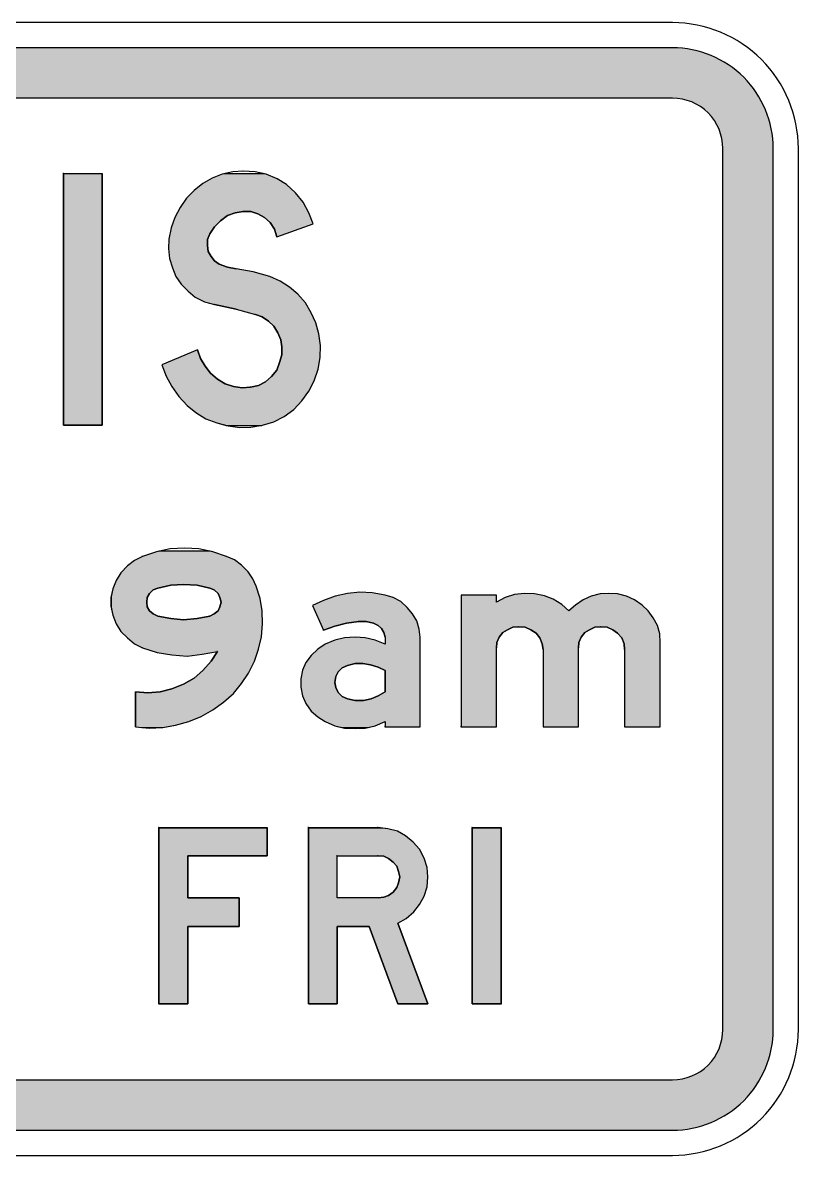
# Model space of a CAD drawing. Extents: x 142 to 292, y 156 to 255.
# Drawn here: x 230.3 to 292, y 165 to 255 of the extents above; entities that cross this region are included whole.
import ezdxf

# ---------------------------------------------------------------- set-up
doc = ezdxf.new("R2010")
doc.units = 0
doc.header["$MEASUREMENT"] = 0
doc.linetypes.add('CENTERX2', pattern=[101.6, 63.5, -12.7, 12.7, -12.7])
doc.layers.get('0').update_dxf_attribs({"linetype": 'CONTINUOUS'})
doc.layers.add('T25', color=1, linetype='CONTINUOUS')

msp = doc.modelspace()

# ---------------------------------------------------------------- hatches: boundary and pattern name
at = {"layer": 'T25', "linetype": 'CENTERX2'}
h = msp.add_hatch(color=256, dxfattribs=at)
edge = h.paths.add_edge_path()
edge.add_line((151.958, 167.018), (281.958, 167.018))
edge.add_arc((281.958, 175.018), 8, 270, 360)
edge.add_line((289.958, 175.018), (289.958, 245.018))
edge.add_arc((281.958, 245.018), 8, 0, 90)
edge.add_line((281.958, 253.018), (151.958, 253.018))
edge.add_arc((151.958, 245.018), 8, 90, 180)
edge.add_line((143.958, 245.018), (143.958, 175.018))
edge.add_arc((151.958, 175.018), 8, 180, 270)
edge = h.paths.add_edge_path(flags=16)
edge.add_line((151.958, 171.018), (281.958, 171.018))
edge.add_arc((281.958, 175.018), 4, 270, 360)
edge.add_line((285.958, 175.018), (285.958, 245.018))
edge.add_arc((281.958, 245.018), 4, 0, 90)
edge.add_line((281.958, 249.018), (151.958, 249.018))
edge.add_arc((151.958, 245.018), 4, 90, 180)
edge.add_line((147.958, 245.018), (147.958, 175.018))
edge.add_arc((151.958, 175.018), 4, 180, 270)
h = msp.add_hatch(color=256, dxfattribs=at)
h.paths.add_polyline_path([(186.341, 239.825), (190.715, 239.825), (190.715, 243.018), (178.895, 243.018), (178.895, 239.825), (183.316, 239.825), (183.316, 223.027), (186.341, 223.027)])
h.paths.add_polyline_path([(205.007, 243.018), (201.97, 243.018), (195.508, 223.027), (198.719, 223.027), (200.534, 228.611), (206.444, 228.611), (208.259, 223.027), (211.469, 223.027)])
h.paths.add_polyline_path([(201.604, 231.822), (203.466, 237.824), (205.373, 231.822), (205.327, 231.822)], flags=16)
h.paths.add_polyline_path([(223.848, 233.45), (228.446, 243.018), (225.189, 243.018), (222.359, 236.847), (219.482, 243.018), (216.271, 243.018), (220.823, 233.45), (215.89, 223.027), (219.101, 223.027), (222.359, 230.053), (225.569, 223.027), (228.827, 223.027)])
h.paths.add_polyline_path([(236.645, 243.018), (233.573, 243.018), (233.573, 223.027), (236.645, 223.027)])
h.paths.add_polyline_path([(251.536, 234.009), (250.791, 234.474), (249.953, 234.846), (248.65, 235.219), (247.301, 235.451), (246.603, 235.591), (245.951, 235.823), (245.579, 236.103), (245.3, 236.428), (245.067, 236.847), (245.021, 237.313), (245.021, 237.778), (245.207, 238.243), (245.579, 238.802), (246.045, 239.267), (246.603, 239.686), (247.208, 239.918), (247.859, 240.012), (248.464, 240.012), (249.023, 239.825), (249.535, 239.546), (250, 239.127), (250.326, 238.616), (250.512, 238.011), (253.397, 239.034), (253.071, 239.918), (252.606, 240.756), (252.001, 241.501), (251.303, 242.152), (250.558, 242.617), (249.674, 242.99), (249.542, 243.018), (246.31, 243.018), (246.184, 242.99), (245.393, 242.664), (244.648, 242.245), (243.95, 241.687), (243.346, 241.082), (242.834, 240.337), (242.415, 239.546), (242.136, 238.709), (241.949, 237.824), (241.903, 237.08), (241.996, 236.289), (242.229, 235.544), (242.508, 234.846), (242.927, 234.241), (243.485, 233.683), (244.044, 233.218), (244.788, 232.845), (245.579, 232.613), (247.301, 232.24), (248.837, 231.822), (249.348, 231.635), (249.86, 231.31), (250.279, 230.891), (250.605, 230.379), (250.838, 229.821), (250.931, 229.262), (250.931, 228.611), (250.744, 228.006), (250.512, 227.401), (250.093, 226.889), (249.628, 226.47), (249.069, 226.191), (248.418, 226.051), (247.766, 226.005), (247.068, 226.098), (246.417, 226.33), (245.812, 226.703), (245.253, 227.168), (244.835, 227.726), (244.462, 228.331), (244.23, 229.029), (241.391, 227.82), (241.717, 226.935), (242.182, 226.098), (242.741, 225.307), (243.392, 224.609), (244.09, 224.05), (244.881, 223.538), (245.765, 223.213), (246.506, 223.018), (249.336, 223.018), (249.395, 223.027), (250.279, 223.306), (251.117, 223.725), (251.861, 224.283), (252.513, 224.981), (253.071, 225.726), (253.49, 226.563), (253.816, 227.494), (253.955, 228.425), (254.002, 229.355), (253.862, 230.286), (253.63, 231.17), (253.257, 231.961), (252.792, 232.752), (252.187, 233.45)])
h = msp.add_hatch(color=256, dxfattribs=at)
h.paths.add_polyline_path([(160.468, 205.111), (161.119, 206.507), (161.957, 207.856), (162.934, 209.066), (164.004, 210.23), (164.004, 213.018), (152.045, 213.018), (152.045, 210.23), (160.189, 210.23), (159.304, 209.02), (158.467, 207.717), (157.815, 206.367), (157.21, 204.971), (156.792, 203.529), (156.466, 202.04), (156.326, 200.55), (156.28, 199.061), (159.211, 199.061), (159.258, 200.597), (159.491, 202.133), (159.909, 203.622)])
h.paths.add_polyline_path([(176.243, 206.181), (176.196, 206.833), (176.01, 207.484), (175.685, 208.042), (175.266, 208.554), (174.754, 209.02), (174.149, 209.345), (173.497, 209.532), (172.52, 209.718), (171.543, 209.764), (170.566, 209.671), (169.589, 209.438), (168.658, 209.113), (167.774, 208.694), (168.658, 206.739), (169.589, 207.065), (170.473, 207.298), (171.45, 207.438), (172.055, 207.438), (172.613, 207.298), (172.939, 207.112), (173.218, 206.879), (173.404, 206.553), (173.497, 206.181), (173.497, 205.623), (172.753, 205.948), (171.962, 206.135), (171.171, 206.181), (170.333, 206.135), (169.542, 205.948), (168.797, 205.623), (168.239, 205.25), (167.727, 204.739), (167.308, 204.18), (167.076, 203.575), (166.936, 202.877), (166.936, 202.226), (167.076, 201.528), (167.308, 200.923), (167.727, 200.318), (168.239, 199.852), (168.797, 199.48), (169.542, 199.154), (170.123, 199.018), (172.172, 199.018), (172.753, 199.154), (173.497, 199.48), (173.497, 199.061), (176.243, 199.061)])
h.paths.add_polyline_path([(173.497, 203.529), (173.497, 201.853), (172.986, 201.528), (172.427, 201.295), (171.776, 201.155), (171.171, 201.155), (170.566, 201.295), (170.147, 201.481), (169.821, 201.807), (169.635, 202.179), (169.542, 202.598), (169.635, 203.063), (169.821, 203.436), (170.147, 203.761), (170.566, 203.947), (171.171, 204.087), (171.776, 204.087), (172.381, 203.994), (172.939, 203.808)], flags=16)
h.paths.add_polyline_path([(182.479, 206.181), (182.758, 206.553), (183.13, 206.786), (183.549, 206.972), (183.968, 207.019), (184.48, 206.972), (184.945, 206.786), (185.317, 206.507), (185.643, 206.135), (185.829, 205.669), (185.876, 205.204), (185.876, 199.061), (188.668, 199.061), (188.668, 205.343), (188.714, 205.762), (188.9, 206.181), (189.18, 206.553), (189.552, 206.786), (189.971, 206.972), (190.389, 207.019), (190.901, 206.972), (191.367, 206.786), (191.739, 206.507), (192.065, 206.135), (192.251, 205.669), (192.297, 205.204), (192.297, 199.061), (195.089, 199.061), (195.089, 205.762), (194.996, 206.46), (194.857, 207.112), (194.531, 207.717), (194.159, 208.275), (193.647, 208.74), (193.042, 209.159), (192.437, 209.438), (191.739, 209.625), (191.041, 209.671), (190.343, 209.625), (189.645, 209.438), (188.993, 209.159), (188.435, 208.74), (187.923, 208.275), (187.365, 208.787), (186.713, 209.206), (185.969, 209.485), (185.224, 209.625), (184.433, 209.671), (183.688, 209.578), (182.944, 209.345), (182.246, 208.973), (182.246, 209.532), (179.454, 209.532), (179.454, 199.061), (182.246, 199.061), (182.246, 205.343), (182.292, 205.762)])
h.paths.add_polyline_path([(223.358, 207.914), (209.958, 207.914), (209.958, 204.122), (223.358, 204.122)])
h.paths.add_polyline_path([(249.395, 207.251), (249.348, 208.275), (249.209, 209.252), (248.883, 210.23), (248.604, 210.835), (248.232, 211.393), (247.72, 211.905), (247.161, 212.324), (246.51, 212.603), (245.44, 212.975), (245.235, 213.018), (241.168, 213.018), (240.972, 212.975), (239.855, 212.603), (239.204, 212.277), (238.646, 211.858), (238.134, 211.3), (237.761, 210.695), (237.482, 210.043), (237.358, 209.42), (237.358, 208.573), (237.482, 207.949), (237.761, 207.251), (238.134, 206.646), (238.646, 206.135), (239.204, 205.669), (239.855, 205.343), (241.019, 204.971), (242.182, 204.785), (243.392, 204.692), (244.602, 204.832), (245.812, 205.064), (245.3, 204.273), (244.648, 203.529), (243.95, 202.924), (243.113, 202.458), (242.182, 202.086), (241.251, 201.853), (240.274, 201.76), (239.297, 201.853), (239.297, 199.061), (239.799, 199.018), (241.454, 199.018), (242.461, 199.201), (243.532, 199.48), (244.509, 199.899), (245.44, 200.411), (246.277, 201.016), (247.068, 201.714), (247.72, 202.505), (248.278, 203.342), (248.744, 204.273), (249.069, 205.25), (249.302, 206.228)])
h.paths.add_polyline_path([(245.533, 208.042), (245.207, 207.856), (244.183, 207.67), (243.113, 207.577), (242.089, 207.67), (241.065, 207.856), (240.693, 208.042), (240.414, 208.275), (240.228, 208.601), (240.181, 208.973), (240.228, 209.345), (240.414, 209.671), (240.693, 209.95), (241.065, 210.09), (242.089, 210.323), (243.113, 210.369), (244.183, 210.323), (245.207, 210.09), (245.533, 209.95), (245.858, 209.671), (245.998, 209.345), (246.091, 208.973), (245.998, 208.601), (245.858, 208.275)], flags=16)
h.paths.add_polyline_path([(261.913, 206.181), (261.82, 206.833), (261.634, 207.484), (261.308, 208.042), (260.889, 208.554), (260.377, 209.02), (259.772, 209.345), (259.121, 209.532), (258.097, 209.718), (257.12, 209.764), (256.142, 209.671), (255.165, 209.438), (254.235, 209.113), (253.35, 208.694), (254.235, 206.739), (255.119, 207.065), (256.049, 207.298), (257.027, 207.438), (257.632, 207.438), (258.19, 207.298), (258.562, 207.112), (258.841, 206.879), (259.028, 206.553), (259.121, 206.181), (259.121, 205.623), (258.33, 205.948), (257.538, 206.135), (256.747, 206.181), (255.91, 206.135), (255.119, 205.948), (254.374, 205.623), (253.769, 205.25), (253.257, 204.739), (252.839, 204.18), (252.559, 203.575), (252.42, 202.877), (252.42, 202.226), (252.559, 201.528), (252.839, 200.923), (253.257, 200.318), (253.769, 199.852), (254.374, 199.48), (255.119, 199.154), (255.7, 199.018), (257.749, 199.018), (258.33, 199.154), (259.121, 199.48), (259.121, 199.061), (261.913, 199.061)])
h.paths.add_polyline_path([(259.121, 203.529), (259.121, 201.853), (258.562, 201.528), (258.004, 201.295), (257.399, 201.155), (256.747, 201.155), (256.142, 201.295), (255.724, 201.481), (255.398, 201.807), (255.212, 202.179), (255.119, 202.598), (255.212, 203.063), (255.398, 203.436), (255.724, 203.761), (256.142, 203.947), (256.747, 204.087), (257.352, 204.087), (257.957, 203.994), (258.562, 203.808)], flags=16)
h.paths.add_polyline_path([(269.731, 207.019), (270.242, 206.972), (270.708, 206.786), (271.127, 206.507), (271.406, 206.135), (271.592, 205.669), (271.685, 205.204), (271.685, 199.061), (274.477, 199.061), (274.477, 205.343), (274.524, 205.762), (274.71, 206.181), (274.989, 206.553), (275.361, 206.786), (275.78, 206.972), (276.245, 207.019), (276.757, 206.972), (277.223, 206.786), (277.595, 206.507), (277.921, 206.135), (278.107, 205.669), (278.153, 205.204), (278.153, 199.061), (280.992, 199.061), (280.992, 205.762), (280.945, 206.46), (280.759, 207.112), (280.433, 207.717), (280.015, 208.275), (279.549, 208.74), (278.944, 209.159), (278.293, 209.438), (277.595, 209.625), (276.897, 209.671), (276.199, 209.625), (275.501, 209.438), (274.849, 209.159), (274.244, 208.74), (273.732, 208.275), (273.174, 208.787), (272.476, 209.206), (271.778, 209.485), (270.987, 209.625), (270.196, 209.671), (269.405, 209.578), (268.66, 209.345), (267.962, 208.973), (267.962, 209.532), (265.17, 209.532), (265.17, 199.061), (267.962, 199.061), (267.962, 205.343), (268.009, 205.762), (268.195, 206.181), (268.474, 206.553), (268.846, 206.786), (269.265, 206.972)])
h = msp.add_hatch(color=256, dxfattribs=at)
h.paths.add_polyline_path([(168.069, 191.018), (165.633, 191.018), (165.633, 177.051), (167.913, 177.051), (167.913, 185.194), (171.171, 177.051), (174.428, 185.194), (174.428, 177.051), (176.708, 177.051), (176.708, 191.018), (174.273, 191.018), (171.171, 183.193)])
h.paths.add_polyline_path([(190.11, 186.264), (189.831, 187.707), (189.552, 188.405), (189.18, 189.103), (188.714, 189.708), (188.156, 190.22), (187.504, 190.639), (186.806, 190.964), (186.593, 191.018), (183.948, 191.018), (183.735, 190.964), (183.037, 190.639), (182.385, 190.22), (181.781, 189.708), (181.315, 189.103), (180.943, 188.405), (180.71, 187.707), (180.431, 186.264), (180.245, 184.775), (180.245, 183.333), (180.431, 181.844), (180.71, 180.401), (180.943, 179.703), (181.315, 179.005), (181.781, 178.4), (182.385, 177.888), (183.037, 177.469), (183.735, 177.144), (184.239, 177.018), (186.302, 177.018), (186.806, 177.144), (187.504, 177.469), (188.156, 177.888), (188.714, 178.4), (189.18, 179.005), (189.552, 179.703), (189.831, 180.401), (190.11, 181.844), (190.25, 183.333), (190.25, 184.775)])
h.paths.add_polyline_path([(182.711, 185.985), (182.99, 187.288), (183.177, 187.753), (183.456, 188.126), (183.828, 188.498), (184.293, 188.731), (184.759, 188.917), (185.271, 188.963), (185.783, 188.917), (186.248, 188.731), (186.667, 188.498), (187.039, 188.126), (187.365, 187.753), (187.551, 187.288), (187.83, 185.985), (187.97, 184.682), (187.97, 183.379), (187.83, 182.123), (187.551, 180.82), (187.365, 180.355), (187.039, 179.982), (186.667, 179.61), (186.248, 179.377), (185.783, 179.191), (185.271, 179.145), (184.759, 179.191), (184.293, 179.377), (183.828, 179.61), (183.456, 179.982), (183.177, 180.355), (182.99, 180.82), (182.711, 182.123), (182.525, 183.379), (182.525, 184.682)], flags=16)
h.paths.add_polyline_path([(203.158, 191.018), (200.906, 191.018), (200.906, 181.657), (196.087, 191.018), (193.647, 191.018), (193.647, 177.051), (195.927, 177.051), (195.927, 186.451), (200.767, 177.051), (203.158, 177.051)])
h.paths.add_polyline_path([(228.158, 185.914), (216.158, 185.914), (216.158, 182.122), (228.158, 182.122)])
h.paths.add_polyline_path([(247.534, 185.473), (243.439, 185.473), (243.439, 188.824), (249.767, 188.824), (249.767, 191.018), (241.158, 191.018), (241.158, 177.051), (243.439, 177.051), (243.439, 183.193), (247.534, 183.193)])
h.paths.add_polyline_path([(261.401, 184.356), (261.866, 184.961), (262.238, 185.613), (262.471, 186.357), (262.518, 187.149), (262.471, 187.893), (262.238, 188.638), (261.866, 189.336), (261.354, 189.894), (260.749, 190.406), (260.098, 190.778), (259.353, 190.964), (258.9, 191.018), (253.025, 191.018), (253.025, 177.051), (255.305, 177.051), (255.305, 183.193), (257.864, 183.193), (260.144, 177.051), (262.518, 177.051), (260.144, 183.472), (260.796, 183.845)])
h.paths.add_polyline_path([(255.305, 185.473), (255.305, 188.824), (258.562, 188.824), (259.028, 188.777), (259.4, 188.591), (259.772, 188.312), (260.051, 187.986), (260.191, 187.567), (260.284, 187.149), (260.191, 186.683), (260.051, 186.311), (259.772, 185.939), (259.4, 185.659), (259.028, 185.52), (258.562, 185.473)], flags=16)
h.paths.add_polyline_path([(268.334, 191.018), (266.054, 191.018), (266.054, 177.051), (268.334, 177.051)])

# ---------------------------------------------------------------- linework, layer by layer
at = {"color": 1}
for p, q in [((233.573, 243.036), (233.527, 243.036)), ((233.573, 243.036), (236.645, 243.036)), ((233.573, 223.027), (233.573, 243.036)), ((236.645, 243.036), (236.645, 223.027)), ((247.022, 243.176), (246.184, 242.99)), ((247.859, 243.222), (247.022, 243.176)), ((247.859, 243.222), (247.813, 243.222)), ((248.79, 243.176), (247.859, 243.222)), ((249.674, 242.99), (248.79, 243.176)), ((244.648, 242.245), (243.95, 241.687)), ((245.393, 242.664), (244.648, 242.245)), ((246.184, 242.99), (245.393, 242.664)), ((250.558, 242.617), (249.674, 242.99)), ((251.303, 242.152), (250.558, 242.617)), ((252.001, 241.501), (251.303, 242.152)), ((243.95, 241.687), (243.346, 241.082)), ((252.606, 240.756), (252.001, 241.501)), ((242.834, 240.337), (242.415, 239.546)), ((243.346, 241.082), (242.834, 240.337)), ((253.071, 239.918), (252.606, 240.756)), ((242.415, 239.546), (242.136, 238.709)), ((246.603, 239.686), (246.045, 239.267)), ((247.208, 239.918), (246.603, 239.686)), ((247.859, 240.012), (247.208, 239.918)), ((247.859, 240.012), (247.813, 240.012)), ((248.464, 240.012), (247.859, 240.012)), ((249.023, 239.825), (248.464, 240.012)), ((249.535, 239.546), (249.023, 239.825)), ((250, 239.127), (249.535, 239.546)), ((253.397, 239.034), (253.071, 239.918)), ((242.136, 238.709), (241.949, 237.824)), ((245.579, 238.802), (245.207, 238.243)), ((246.045, 239.267), (245.579, 238.802)), ((250.326, 238.616), (250, 239.127)), ((250.512, 238.011), (250.326, 238.616)), ((250.512, 238.011), (253.397, 239.034)), ((241.949, 237.824), (241.903, 237.08)), ((245.207, 238.243), (245.021, 237.778)), ((245.021, 237.778), (245.021, 237.313)), ((245.207, 238.243), (245.16, 238.243)), ((241.903, 237.08), (241.996, 236.289)), ((245.021, 237.313), (245.067, 236.847)), ((245.067, 236.847), (245.3, 236.428)), ((241.996, 236.289), (242.229, 235.544)), ((245.3, 236.428), (245.579, 236.103)), ((245.579, 236.103), (245.951, 235.823)), ((245.951, 235.823), (245.905, 235.823)), ((245.951, 235.823), (246.603, 235.591)), ((242.229, 235.544), (242.508, 234.846)), ((246.603, 235.591), (247.301, 235.451)), ((247.301, 235.451), (247.254, 235.451)), ((247.301, 235.451), (247.254, 235.451)), ((248.65, 235.219), (247.301, 235.451)), ((249.953, 234.846), (248.65, 235.219)), ((242.508, 234.846), (242.927, 234.241)), ((242.927, 234.241), (243.485, 233.683)), ((250.791, 234.474), (249.953, 234.846)), ((251.536, 234.009), (250.791, 234.474)), ((252.187, 233.45), (251.536, 234.009)), ((243.485, 233.683), (244.044, 233.218)), ((244.044, 233.218), (244.788, 232.845)), ((252.792, 232.752), (252.187, 233.45)), ((244.788, 232.845), (245.579, 232.613)), ((245.579, 232.613), (245.533, 232.613)), ((245.579, 232.613), (245.533, 232.613)), ((247.301, 232.24), (245.579, 232.613)), ((247.301, 232.24), (248.837, 231.822)), ((253.257, 231.961), (252.792, 232.752)), ((248.837, 231.822), (248.79, 231.822)), ((248.837, 231.822), (248.79, 231.822)), ((249.348, 231.635), (248.837, 231.822)), ((249.86, 231.31), (249.348, 231.635)), ((250.279, 230.891), (249.86, 231.31)), ((253.63, 231.17), (253.257, 231.961)), ((250.605, 230.379), (250.279, 230.891)), ((253.862, 230.286), (253.63, 231.17)), ((250.838, 229.821), (250.605, 230.379)), ((250.931, 229.262), (250.838, 229.821)), ((254.002, 229.355), (253.862, 230.286)), ((244.23, 229.029), (241.391, 227.82)), ((244.23, 229.029), (244.462, 228.331)), ((250.744, 228.006), (250.931, 228.611)), ((250.931, 228.611), (250.884, 228.611)), ((250.931, 228.611), (250.931, 229.262)), ((253.955, 228.425), (254.002, 229.355)), ((241.391, 227.82), (241.717, 226.935)), ((244.462, 228.331), (244.835, 227.726)), ((244.835, 227.726), (245.253, 227.168)), ((250.512, 227.401), (250.744, 228.006)), ((253.816, 227.494), (253.955, 228.425)), ((241.717, 226.935), (242.182, 226.098)), ((245.253, 227.168), (245.812, 226.703)), ((249.628, 226.47), (250.093, 226.889)), ((250.093, 226.889), (250.512, 227.401)), ((253.49, 226.563), (253.816, 227.494)), ((242.182, 226.098), (242.741, 225.307)), ((245.812, 226.703), (246.417, 226.33)), ((246.417, 226.33), (247.068, 226.098)), ((247.068, 226.098), (247.766, 226.005)), ((247.766, 226.005), (248.418, 226.051)), ((248.418, 226.051), (248.371, 226.051)), ((248.418, 226.051), (249.069, 226.191)), ((249.069, 226.191), (249.628, 226.47)), ((253.071, 225.726), (253.49, 226.563)), ((242.741, 225.307), (243.392, 224.609)), ((252.513, 224.981), (253.071, 225.726)), ((243.392, 224.609), (244.09, 224.05)), ((251.117, 223.725), (251.861, 224.283)), ((251.861, 224.283), (252.513, 224.981)), ((244.09, 224.05), (244.881, 223.538)), ((244.881, 223.538), (245.765, 223.213)), ((245.765, 223.213), (246.649, 222.98)), ((249.395, 223.027), (250.279, 223.306)), ((250.279, 223.306), (251.117, 223.725)), ((236.645, 223.027), (233.573, 223.027)), ((246.649, 222.98), (247.58, 222.84)), ((247.58, 222.84), (248.464, 222.887)), ((248.464, 222.887), (249.395, 223.027)), ((239.855, 212.603), (239.204, 212.277)), ((239.855, 212.603), (239.809, 212.603)), ((240.972, 212.975), (239.855, 212.603)), ((242.043, 213.208), (240.972, 212.975)), ((243.206, 213.254), (242.043, 213.208)), ((244.323, 213.208), (243.206, 213.254)), ((245.44, 212.975), (244.323, 213.208)), ((246.51, 212.603), (245.44, 212.975)), ((246.51, 212.603), (246.463, 212.603)), ((247.161, 212.324), (246.51, 212.603)), ((238.646, 211.858), (238.134, 211.3)), ((239.204, 212.277), (238.646, 211.858)), ((247.72, 211.905), (247.161, 212.324)), ((248.232, 211.393), (247.72, 211.905)), ((237.761, 210.695), (237.482, 210.043)), ((238.134, 211.3), (237.761, 210.695)), ((248.604, 210.835), (248.232, 211.393)), ((248.883, 210.23), (248.604, 210.835)), ((237.482, 210.043), (237.343, 209.345)), ((240.693, 209.95), (240.414, 209.671)), ((241.065, 210.09), (240.693, 209.95)), ((242.089, 210.323), (241.065, 210.09)), ((243.113, 210.369), (242.089, 210.323)), ((244.183, 210.323), (243.113, 210.369)), ((245.207, 210.09), (244.183, 210.323)), ((245.533, 209.95), (245.207, 210.09)), ((245.858, 209.671), (245.533, 209.95)), ((248.883, 210.23), (248.837, 210.23)), ((249.209, 209.252), (248.883, 210.23)), ((257.12, 209.764), (256.142, 209.671)), ((258.097, 209.718), (257.12, 209.764)), ((259.121, 209.532), (258.097, 209.718)), ((237.343, 209.345), (237.343, 208.647)), ((240.228, 209.345), (240.181, 208.973)), ((240.181, 208.973), (240.228, 208.601)), ((240.414, 209.671), (240.228, 209.345)), ((245.998, 209.345), (245.858, 209.671)), ((246.091, 208.973), (245.998, 209.345)), ((245.998, 208.601), (246.091, 208.973)), ((249.348, 208.275), (249.209, 209.252)), ((254.235, 209.113), (253.35, 208.694)), ((255.165, 209.438), (254.235, 209.113)), ((256.142, 209.671), (255.165, 209.438)), ((259.772, 209.345), (259.121, 209.532)), ((260.377, 209.02), (259.772, 209.345)), ((260.889, 208.554), (260.377, 209.02)), ((267.962, 209.532), (265.17, 209.532)), ((265.17, 209.532), (265.17, 199.061)), ((267.962, 208.973), (267.962, 209.532)), ((268.66, 209.345), (267.962, 208.973)), ((269.405, 209.578), (268.66, 209.345)), ((270.196, 209.671), (269.405, 209.578)), ((270.987, 209.625), (270.196, 209.671)), ((271.778, 209.485), (270.987, 209.625)), ((272.476, 209.206), (271.778, 209.485)), ((273.174, 208.787), (272.476, 209.206)), ((274.849, 209.159), (274.244, 208.74)), ((275.501, 209.438), (274.849, 209.159)), ((276.199, 209.625), (275.501, 209.438)), ((276.897, 209.671), (276.199, 209.625)), ((277.595, 209.625), (276.897, 209.671)), ((278.293, 209.438), (277.595, 209.625)), ((278.944, 209.159), (278.293, 209.438)), ((279.549, 208.74), (278.944, 209.159)), ((237.343, 208.647), (237.482, 207.949)), ((237.482, 207.949), (237.761, 207.251)), ((240.228, 208.601), (240.414, 208.275)), ((240.414, 208.275), (240.693, 208.042)), ((240.693, 208.042), (241.065, 207.856)), ((245.207, 207.856), (245.533, 208.042)), ((245.533, 208.042), (245.858, 208.275)), ((245.858, 208.275), (245.998, 208.601)), ((249.395, 207.251), (249.348, 208.275)), ((253.35, 208.694), (254.235, 206.739)), ((261.308, 208.042), (260.889, 208.554)), ((261.634, 207.484), (261.308, 208.042)), ((273.732, 208.275), (273.174, 208.787)), ((274.244, 208.74), (273.732, 208.275)), ((280.015, 208.275), (279.549, 208.74)), ((280.433, 207.717), (280.015, 208.275)), ((237.761, 207.251), (238.134, 206.646)), ((241.065, 207.856), (242.089, 207.67)), ((242.089, 207.67), (243.113, 207.577)), ((243.113, 207.577), (244.183, 207.67)), ((244.183, 207.67), (245.207, 207.856)), ((245.207, 207.856), (245.16, 207.856)), ((249.302, 206.228), (249.395, 207.251)), ((255.119, 207.065), (254.235, 206.739)), ((256.049, 207.298), (255.119, 207.065)), ((257.027, 207.438), (256.049, 207.298)), ((257.027, 207.438), (256.98, 207.438)), ((257.632, 207.438), (257.027, 207.438)), ((258.19, 207.298), (257.632, 207.438)), ((258.19, 207.298), (258.143, 207.298)), ((258.562, 207.112), (258.19, 207.298)), ((258.841, 206.879), (258.562, 207.112)), ((261.82, 206.833), (261.634, 207.484)), ((269.731, 207.019), (269.265, 206.972)), ((269.731, 207.019), (269.684, 207.019)), ((270.242, 206.972), (269.731, 207.019)), ((276.245, 207.019), (275.78, 206.972)), ((276.245, 207.019), (276.199, 207.019)), ((276.757, 206.972), (276.245, 207.019)), ((280.759, 207.112), (280.433, 207.717)), ((280.945, 206.46), (280.759, 207.112)), ((238.134, 206.646), (238.646, 206.135)), ((238.646, 206.135), (239.204, 205.669)), ((249.069, 205.25), (249.302, 206.228)), ((254.235, 206.739), (254.188, 206.739)), ((254.235, 206.739), (254.188, 206.739)), ((255.91, 206.135), (255.119, 205.948)), ((256.747, 206.181), (255.91, 206.135)), ((257.538, 206.135), (256.747, 206.181)), ((258.33, 205.948), (257.538, 206.135)), ((259.028, 206.553), (258.841, 206.879)), ((259.121, 206.181), (259.028, 206.553)), ((259.121, 206.181), (259.121, 205.623)), ((261.913, 206.181), (261.82, 206.833)), ((261.913, 199.061), (261.913, 206.181)), ((268.195, 206.181), (268.009, 205.762)), ((268.474, 206.553), (268.195, 206.181)), ((268.846, 206.786), (268.474, 206.553)), ((269.265, 206.972), (268.846, 206.786)), ((270.708, 206.786), (270.242, 206.972)), ((271.127, 206.507), (270.708, 206.786)), ((271.406, 206.135), (271.127, 206.507)), ((271.592, 205.669), (271.406, 206.135)), ((274.71, 206.181), (274.524, 205.762)), ((274.989, 206.553), (274.71, 206.181)), ((275.361, 206.786), (274.989, 206.553)), ((275.78, 206.972), (275.361, 206.786)), ((277.223, 206.786), (276.757, 206.972)), ((277.595, 206.507), (277.223, 206.786)), ((277.921, 206.135), (277.595, 206.507)), ((278.107, 205.669), (277.921, 206.135)), ((280.992, 205.762), (280.945, 206.46)), ((239.204, 205.669), (239.855, 205.343)), ((239.855, 205.343), (239.809, 205.343)), ((239.855, 205.343), (241.019, 204.971)), ((248.744, 204.273), (249.069, 205.25)), ((253.769, 205.25), (253.257, 204.739)), ((254.374, 205.623), (253.769, 205.25)), ((255.119, 205.948), (254.374, 205.623)), ((259.121, 205.623), (258.33, 205.948)), ((267.962, 205.343), (267.916, 205.343)), ((267.962, 205.343), (267.916, 205.343)), ((268.009, 205.762), (267.962, 205.343)), ((267.962, 199.061), (267.962, 205.343)), ((271.685, 205.204), (271.592, 205.669)), ((271.685, 205.204), (271.685, 199.061)), ((274.477, 205.343), (274.43, 205.343)), ((274.477, 205.343), (274.43, 205.343)), ((274.524, 205.762), (274.477, 205.343)), ((274.477, 199.061), (274.477, 205.343)), ((278.153, 205.204), (278.107, 205.669)), ((278.153, 205.204), (278.153, 199.061)), ((280.992, 199.061), (280.992, 205.762)), ((241.019, 204.971), (242.182, 204.785)), ((242.182, 204.785), (243.392, 204.692)), ((243.392, 204.692), (244.602, 204.832)), ((244.602, 204.832), (245.812, 205.064)), ((245.3, 204.273), (245.812, 205.064)), ((245.812, 205.064), (245.765, 205.064)), ((245.812, 205.064), (245.765, 205.064)), ((253.257, 204.739), (252.839, 204.18)), ((243.95, 202.924), (244.648, 203.529)), ((244.648, 203.529), (245.3, 204.273)), ((248.278, 203.342), (248.744, 204.273)), ((252.559, 203.575), (252.42, 202.877)), ((252.839, 204.18), (252.559, 203.575)), ((255.398, 203.436), (255.212, 203.063)), ((255.724, 203.761), (255.398, 203.436)), ((256.142, 203.947), (255.724, 203.761)), ((256.747, 204.087), (256.142, 203.947)), ((257.352, 204.087), (256.747, 204.087)), ((257.957, 203.994), (257.352, 204.087)), ((258.562, 203.808), (257.957, 203.994)), ((259.121, 203.529), (258.562, 203.808)), ((259.121, 201.853), (259.121, 203.529)), ((243.113, 202.458), (243.95, 202.924)), ((247.068, 201.714), (247.72, 202.505)), ((247.72, 202.505), (248.278, 203.342)), ((252.42, 202.877), (252.42, 202.226)), ((255.212, 203.063), (255.119, 202.598)), ((255.119, 202.598), (255.212, 202.179)), ((239.297, 199.061), (239.297, 201.853)), ((239.297, 201.853), (240.274, 201.76)), ((240.274, 201.76), (241.251, 201.853)), ((241.251, 201.853), (242.182, 202.086)), ((242.182, 202.086), (243.113, 202.458)), ((246.277, 201.016), (247.068, 201.714)), ((252.42, 202.226), (252.559, 201.528)), ((255.212, 202.179), (255.398, 201.807)), ((255.398, 201.807), (255.724, 201.481)), ((258.562, 201.528), (259.121, 201.853)), ((259.121, 201.853), (259.074, 201.853)), ((245.44, 200.411), (246.277, 201.016)), ((252.559, 201.528), (252.839, 200.923)), ((252.839, 200.923), (253.257, 200.318)), ((255.724, 201.481), (256.142, 201.295)), ((256.142, 201.295), (256.747, 201.155)), ((256.747, 201.155), (257.399, 201.155)), ((257.399, 201.155), (258.004, 201.295)), ((258.004, 201.295), (258.562, 201.528)), ((243.532, 199.48), (244.509, 199.899)), ((244.509, 199.899), (245.44, 200.411)), ((253.257, 200.318), (253.769, 199.852)), ((253.769, 199.852), (254.374, 199.48)), ((239.297, 199.061), (240.367, 198.968)), ((240.367, 198.968), (241.438, 199.015)), ((241.438, 199.015), (242.461, 199.201)), ((242.461, 199.201), (243.532, 199.48)), ((254.374, 199.48), (255.119, 199.154)), ((255.119, 199.154), (255.91, 198.968)), ((255.91, 198.968), (256.747, 198.922)), ((256.747, 198.922), (257.538, 198.968)), ((257.538, 198.968), (258.33, 199.154)), ((258.33, 199.154), (259.121, 199.48)), ((259.121, 199.061), (259.074, 199.061)), ((259.121, 199.48), (259.121, 199.061)), ((259.121, 199.061), (261.913, 199.061)), ((265.17, 199.061), (265.124, 199.061)), ((265.17, 199.061), (267.962, 199.061)), ((271.685, 199.061), (274.477, 199.061)), ((278.153, 199.061), (280.992, 199.061)), ((241.158, 191.057), (241.112, 191.057)), ((241.158, 191.057), (249.767, 191.057)), ((241.158, 177.051), (241.158, 191.057)), ((249.767, 191.057), (249.767, 188.824)), ((253.025, 191.057), (252.978, 191.057)), ((253.025, 191.057), (258.562, 191.057)), ((253.025, 177.051), (253.025, 191.057)), ((258.562, 191.057), (258.516, 191.057)), ((258.562, 191.057), (258.516, 191.057)), ((259.353, 190.964), (258.562, 191.057)), ((260.098, 190.778), (259.353, 190.964)), ((266.054, 191.057), (266.008, 191.057)), ((266.054, 191.057), (268.334, 191.057)), ((266.054, 177.051), (266.054, 191.057)), ((268.334, 191.057), (268.334, 177.051)), ((260.749, 190.406), (260.098, 190.778)), ((261.354, 189.894), (260.749, 190.406)), ((261.866, 189.336), (261.354, 189.894)), ((262.238, 188.638), (261.866, 189.336)), ((249.767, 188.824), (243.439, 188.824)), ((243.439, 188.824), (243.439, 185.473)), ((255.305, 188.824), (255.258, 188.824)), ((255.305, 188.824), (258.562, 188.824)), ((255.305, 185.473), (255.305, 188.824)), ((258.562, 188.824), (258.516, 188.824)), ((258.562, 188.824), (258.516, 188.824)), ((259.028, 188.777), (258.562, 188.824)), ((259.4, 188.591), (259.028, 188.777)), ((259.772, 188.312), (259.4, 188.591)), ((260.051, 187.986), (259.772, 188.312)), ((262.471, 187.893), (262.238, 188.638)), ((260.191, 187.567), (260.051, 187.986)), ((260.284, 187.149), (260.191, 187.567)), ((262.518, 187.149), (262.471, 187.893)), ((259.772, 185.939), (260.051, 186.311)), ((260.051, 186.311), (260.191, 186.683)), ((260.191, 186.683), (260.284, 187.149)), ((260.284, 187.149), (260.237, 187.149)), ((262.238, 185.613), (262.471, 186.357)), ((262.471, 186.357), (262.518, 187.149)), ((262.518, 187.149), (262.471, 187.149)), ((243.439, 185.473), (247.534, 185.473)), ((247.534, 185.473), (247.534, 183.193)), ((258.562, 185.473), (255.305, 185.473)), ((258.562, 185.473), (259.028, 185.52)), ((259.028, 185.52), (259.4, 185.659)), ((259.4, 185.659), (259.772, 185.939)), ((261.866, 184.961), (262.238, 185.613)), ((261.401, 184.356), (261.866, 184.961)), ((260.144, 183.472), (260.796, 183.845)), ((260.796, 183.845), (261.401, 184.356)), ((247.534, 183.193), (243.439, 183.193)), ((243.439, 183.193), (243.439, 177.051)), ((257.864, 183.193), (255.305, 183.193)), ((255.305, 183.193), (255.305, 177.051)), ((260.144, 177.051), (257.864, 183.193)), ((260.144, 183.472), (262.518, 177.051)), ((243.439, 177.051), (241.158, 177.051)), ((255.305, 177.051), (253.025, 177.051)), ((262.518, 177.051), (260.144, 177.051)), ((268.334, 177.051), (266.054, 177.051))]:
    msp.add_line(p, q, dxfattribs=at)
at = {"layer": 'T25', "linetype": 'CENTERX2'}
for p, q in [((241.158, 191.018), (241.158, 177.018)), ((268.358, 191.018), (268.358, 177.018))]:
    msp.add_line(p, q, dxfattribs=at)
at = {"layer": 'T25', "color": 3}
for points in [[(151.958, 165.018), (281.958, 165.018, 0.414214), (291.958, 175.018), (291.958, 245.018, 0.414214), (281.958, 255.018), (151.958, 255.018, 0.414214), (141.958, 245.018), (141.958, 175.018, 0.414214)], [(151.958, 167.018), (281.958, 167.018, 0.414214), (289.958, 175.018), (289.958, 245.018, 0.414214), (281.958, 253.018), (151.958, 253.018, 0.414214), (143.958, 245.018), (143.958, 175.018, 0.414214)], [(151.958, 171.018), (281.958, 171.018, 0.414214), (285.958, 175.018), (285.958, 245.018, 0.414214), (281.958, 249.018), (151.958, 249.018, 0.414214), (147.958, 245.018), (147.958, 175.018, 0.414214)]]:
    msp.add_lwpolyline(points, format="xyb", close=True, dxfattribs=at)
at = {"layer": 'T25', "linetype": 'CENTERX2'}
for points in [[(236.645, 243.018), (233.573, 243.018), (233.573, 223.027), (236.645, 223.027)], [(251.536, 234.009), (250.791, 234.474), (249.953, 234.846), (248.65, 235.219), (247.301, 235.451), (246.603, 235.591), (245.951, 235.823), (245.579, 236.103), (245.3, 236.428), (245.067, 236.847), (245.021, 237.313), (245.021, 237.778), (245.207, 238.243), (245.579, 238.802), (246.045, 239.267), (246.603, 239.686), (247.208, 239.918), (247.859, 240.012), (248.464, 240.012), (249.023, 239.825), (249.535, 239.546), (250, 239.127), (250.326, 238.616), (250.512, 238.011), (253.397, 239.034), (253.071, 239.918), (252.606, 240.756), (252.001, 241.501), (251.303, 242.152), (250.558, 242.617), (249.674, 242.99), (249.542, 243.018), (246.31, 243.018), (246.184, 242.99), (245.393, 242.664), (244.648, 242.245), (243.95, 241.687), (243.346, 241.082), (242.834, 240.337), (242.415, 239.546), (242.136, 238.709), (241.949, 237.824), (241.903, 237.08), (241.996, 236.289), (242.229, 235.544), (242.508, 234.846), (242.927, 234.241), (243.485, 233.683), (244.044, 233.218), (244.788, 232.845), (245.579, 232.613), (247.301, 232.24), (248.837, 231.822), (249.348, 231.635), (249.86, 231.31), (250.279, 230.891), (250.605, 230.379), (250.838, 229.821), (250.931, 229.262), (250.931, 228.611), (250.744, 228.006), (250.512, 227.401), (250.093, 226.889), (249.628, 226.47), (249.069, 226.191), (248.418, 226.051), (247.766, 226.005), (247.068, 226.098), (246.417, 226.33), (245.812, 226.703), (245.253, 227.168), (244.835, 227.726), (244.462, 228.331), (244.23, 229.029), (241.391, 227.82), (241.717, 226.935), (242.182, 226.098), (242.741, 225.307), (243.392, 224.609), (244.09, 224.05), (244.881, 223.538), (245.765, 223.213), (246.506, 223.018), (249.336, 223.018), (249.395, 223.027), (250.279, 223.306), (251.117, 223.725), (251.861, 224.283), (252.513, 224.981), (253.071, 225.726), (253.49, 226.563), (253.816, 227.494), (253.955, 228.425), (254.002, 229.355), (253.862, 230.286), (253.63, 231.17), (253.257, 231.961), (252.792, 232.752), (252.187, 233.45)], [(249.395, 207.251), (249.348, 208.275), (249.209, 209.252), (248.883, 210.23), (248.604, 210.835), (248.232, 211.393), (247.72, 211.905), (247.161, 212.324), (246.51, 212.603), (245.44, 212.975), (245.235, 213.018), (241.168, 213.018), (240.972, 212.975), (239.855, 212.603), (239.204, 212.277), (238.646, 211.858), (238.134, 211.3), (237.761, 210.695), (237.482, 210.043), (237.358, 209.42), (237.358, 208.573), (237.482, 207.949), (237.761, 207.251), (238.134, 206.646), (238.646, 206.135), (239.204, 205.669), (239.855, 205.343), (241.019, 204.971), (242.182, 204.785), (243.392, 204.692), (244.602, 204.832), (245.812, 205.064), (245.3, 204.273), (244.648, 203.529), (243.95, 202.924), (243.113, 202.458), (242.182, 202.086), (241.251, 201.853), (240.274, 201.76), (239.297, 201.853), (239.297, 199.061), (239.799, 199.018), (241.454, 199.018), (242.461, 199.201), (243.532, 199.48), (244.509, 199.899), (245.44, 200.411), (246.277, 201.016), (247.068, 201.714), (247.72, 202.505), (248.278, 203.342), (248.744, 204.273), (249.069, 205.25), (249.302, 206.228)], [(245.533, 208.042), (245.207, 207.856), (244.183, 207.67), (243.113, 207.577), (242.089, 207.67), (241.065, 207.856), (240.693, 208.042), (240.414, 208.275), (240.228, 208.601), (240.181, 208.973), (240.228, 209.345), (240.414, 209.671), (240.693, 209.95), (241.065, 210.09), (242.089, 210.323), (243.113, 210.369), (244.183, 210.323), (245.207, 210.09), (245.533, 209.95), (245.858, 209.671), (245.998, 209.345), (246.091, 208.973), (245.998, 208.601), (245.858, 208.275)], [(261.913, 206.181), (261.82, 206.833), (261.634, 207.484), (261.308, 208.042), (260.889, 208.554), (260.377, 209.02), (259.772, 209.345), (259.121, 209.532), (258.097, 209.718), (257.12, 209.764), (256.142, 209.671), (255.165, 209.438), (254.235, 209.113), (253.35, 208.694), (254.235, 206.739), (255.119, 207.065), (256.049, 207.298), (257.027, 207.438), (257.632, 207.438), (258.19, 207.298), (258.562, 207.112), (258.841, 206.879), (259.028, 206.553), (259.121, 206.181), (259.121, 205.623), (258.33, 205.948), (257.538, 206.135), (256.747, 206.181), (255.91, 206.135), (255.119, 205.948), (254.374, 205.623), (253.769, 205.25), (253.257, 204.739), (252.839, 204.18), (252.559, 203.575), (252.42, 202.877), (252.42, 202.226), (252.559, 201.528), (252.839, 200.923), (253.257, 200.318), (253.769, 199.852), (254.374, 199.48), (255.119, 199.154), (255.7, 199.018), (257.749, 199.018), (258.33, 199.154), (259.121, 199.48), (259.121, 199.061), (261.913, 199.061)], [(269.731, 207.019), (270.242, 206.972), (270.708, 206.786), (271.127, 206.507), (271.406, 206.135), (271.592, 205.669), (271.685, 205.204), (271.685, 199.061), (274.477, 199.061), (274.477, 205.343), (274.524, 205.762), (274.71, 206.181), (274.989, 206.553), (275.361, 206.786), (275.78, 206.972), (276.245, 207.019), (276.757, 206.972), (277.223, 206.786), (277.595, 206.507), (277.921, 206.135), (278.107, 205.669), (278.153, 205.204), (278.153, 199.061), (280.992, 199.061), (280.992, 205.762), (280.945, 206.46), (280.759, 207.112), (280.433, 207.717), (280.015, 208.275), (279.549, 208.74), (278.944, 209.159), (278.293, 209.438), (277.595, 209.625), (276.897, 209.671), (276.199, 209.625), (275.501, 209.438), (274.849, 209.159), (274.244, 208.74), (273.732, 208.275), (273.174, 208.787), (272.476, 209.206), (271.778, 209.485), (270.987, 209.625), (270.196, 209.671), (269.405, 209.578), (268.66, 209.345), (267.962, 208.973), (267.962, 209.532), (265.17, 209.532), (265.17, 199.061), (267.962, 199.061), (267.962, 205.343), (268.009, 205.762), (268.195, 206.181), (268.474, 206.553), (268.846, 206.786), (269.265, 206.972)], [(259.121, 203.529), (259.121, 201.853), (258.562, 201.528), (258.004, 201.295), (257.399, 201.155), (256.747, 201.155), (256.142, 201.295), (255.724, 201.481), (255.398, 201.807), (255.212, 202.179), (255.119, 202.598), (255.212, 203.063), (255.398, 203.436), (255.724, 203.761), (256.142, 203.947), (256.747, 204.087), (257.352, 204.087), (257.957, 203.994), (258.562, 203.808)], [(247.534, 185.473), (243.439, 185.473), (243.439, 188.824), (249.767, 188.824), (249.767, 191.018), (241.158, 191.018), (241.158, 177.051), (243.439, 177.051), (243.439, 183.193), (247.534, 183.193)], [(261.401, 184.356), (261.866, 184.961), (262.238, 185.613), (262.471, 186.357), (262.518, 187.149), (262.471, 187.893), (262.238, 188.638), (261.866, 189.336), (261.354, 189.894), (260.749, 190.406), (260.098, 190.778), (259.353, 190.964), (258.9, 191.018), (253.025, 191.018), (253.025, 177.051), (255.305, 177.051), (255.305, 183.193), (257.864, 183.193), (260.144, 177.051), (262.518, 177.051), (260.144, 183.472), (260.796, 183.845)], [(268.334, 191.018), (266.054, 191.018), (266.054, 177.051), (268.334, 177.051)], [(255.305, 185.473), (255.305, 188.824), (258.562, 188.824), (259.028, 188.777), (259.4, 188.591), (259.772, 188.312), (260.051, 187.986), (260.191, 187.567), (260.284, 187.149), (260.191, 186.683), (260.051, 186.311), (259.772, 185.939), (259.4, 185.659), (259.028, 185.52), (258.562, 185.473)]]:
    msp.add_lwpolyline(points, close=True, dxfattribs=at)

doc.saveas('drawing.dxf')
